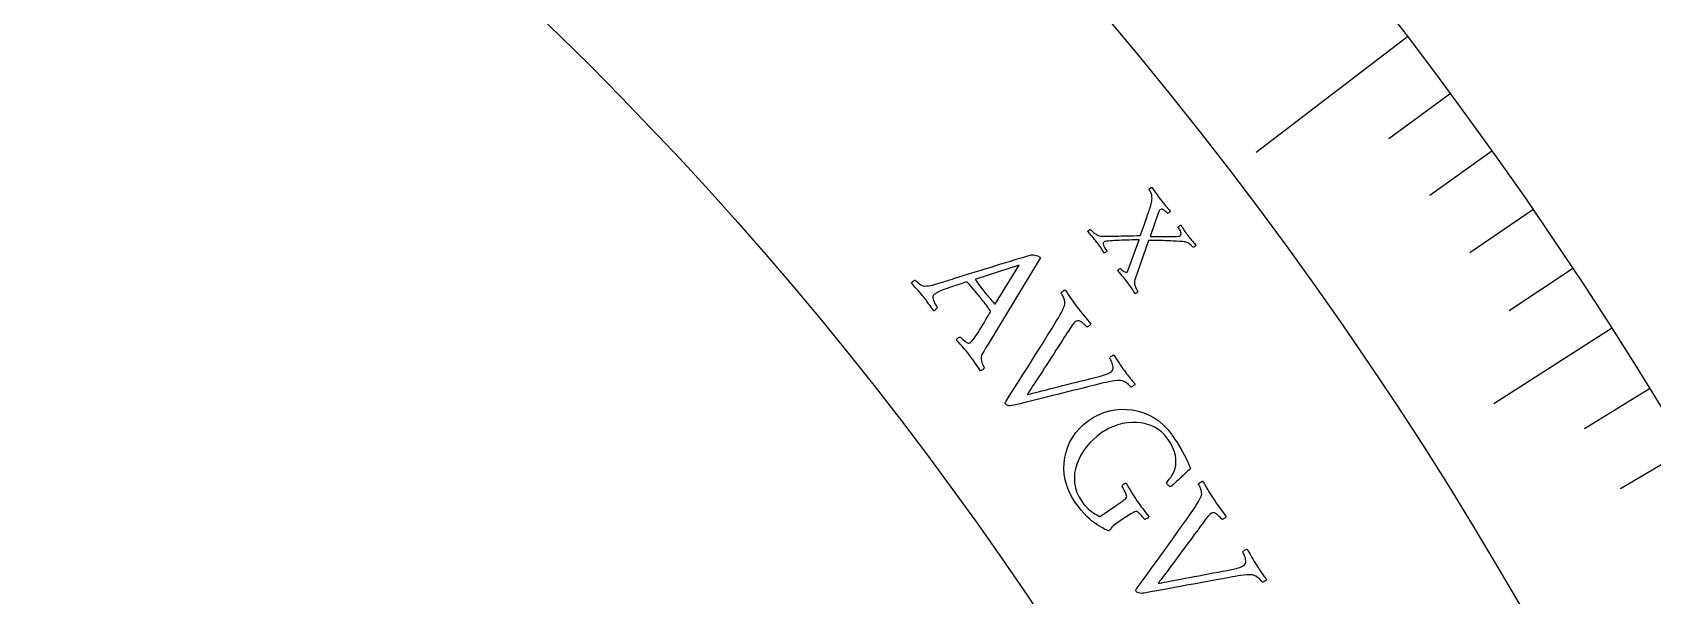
# Model space of a CAD drawing. Header units: millimetres. Extents: x -76 to 76, y -76 to 86.
# Drawn here: x 28.26 to 51.52, y 28.68 to 36.76 of the extents above; entities that cross this region are included whole.
import ezdxf

# ---------------------------------------------------------------- set-up
doc = ezdxf.new("R2010")
doc.units = ezdxf.units.MM
for name, color, linetype in [('ENGRAVE', 7, 'Continuous'), ('ENGRAVE_FINE', 8, 'Continuous'), ('TEXT', 5, 'Continuous')]:
    doc.layers.add(name, color=color, linetype=linetype)

msp = doc.modelspace()

# ---------------------------------------------------------------- linework, layer by layer
at = {"layer": 'ENGRAVE'}
for points in [[(47.9981, 36.6982), (45.8246, 35.0364)], [(50.9274, 32.5111), (49.2363, 31.4315)]]:
    msp.add_lwpolyline(points, dxfattribs=at)
for radius in [74.48, 74.48, 72.485, 68.78, 68.78, 65.854, 60.42, 60.42, 57.228, 51.3, 51.3]:
    msp.add_circle((0, 0), radius, dxfattribs=at)
at = {"layer": 'ENGRAVE_FINE'}
for points in [[(48.6115, 35.8817), (47.731, 35.2318)], [(49.2114, 35.0545), (48.32, 34.4195)], [(49.7974, 34.2168), (48.8954, 33.5971)], [(50.3695, 33.369), (49.4572, 32.7646)], [(51.471, 31.6435), (50.5387, 31.0703)], [(52.0001, 30.7664), (51.0582, 30.2091)]]:
    msp.add_lwpolyline(points, dxfattribs=at)
at = {"layer": 'TEXT'}
for points in [[(44.4547, 34.3615), (44.4736, 34.3373), (44.4919, 34.3143), (44.5097, 34.2926), (44.5269, 34.2721), (44.5437, 34.2522), (44.5603, 34.2325), (44.5767, 34.2128), (44.5928, 34.1933), (44.5904, 34.1894), (44.5863, 34.1849), (44.5805, 34.1797), (44.5732, 34.1738), (44.5658, 34.1687), (44.5599, 34.1658), (44.5555, 34.1651), (44.5526, 34.1668), (44.5482, 34.172), (44.5425, 34.1782), (44.5354, 34.1852), (44.527, 34.1931), (44.5176, 34.2011), (44.5079, 34.2081), (44.4977, 34.2143), (44.4872, 34.2196), (44.4766, 34.223), (44.4666, 34.2235), (44.457, 34.221), (44.4479, 34.2157), (44.4406, 34.2084), (44.4338, 34.1982), (44.4273, 34.185), (44.4212, 34.1688), (44.3032, 33.8319), (44.3656, 33.8323), (44.4264, 33.8324), (44.4854, 33.8322), (44.5428, 33.8317), (44.5959, 33.8315), (44.6422, 33.8321), (44.6816, 33.8334), (44.7143, 33.8355), (44.7191, 33.8363), (44.7237, 33.8374), (44.7278, 33.839), (44.7317, 33.841), (44.735, 33.8431), (44.7375, 33.8447), (44.7394, 33.8458), (44.7404, 33.8466), (44.7446, 33.8514), (44.7475, 33.8585), (44.7492, 33.868), (44.7497, 33.8798), (44.7469, 33.8947), (44.7387, 33.9134), (44.7252, 33.9361), (44.7063, 33.9625), (44.7065, 33.9656), (44.7088, 33.9696), (44.7132, 33.9745), (44.7197, 33.9803), (44.7269, 33.986), (44.7334, 33.9904), (44.739, 33.9936), (44.7439, 33.9954), (44.7574, 33.9749), (44.7701, 33.9555), (44.7821, 33.9373), (44.7932, 33.9204), (44.8045, 33.9037), (44.8165, 33.8864), (44.8294, 33.8685), (44.8431, 33.8501), (44.8624, 33.8249), (44.8805, 33.802), (44.8973, 33.7814), (44.9129, 33.7632), (44.9272, 33.7468), (44.9401, 33.7319), (44.9517, 33.7185), (44.962, 33.7064), (44.9596, 33.7027), (44.9561, 33.6985), (44.9513, 33.6938), (44.9453, 33.6885), (44.9388, 33.6838), (44.9324, 33.6807), (44.9262, 33.6793), (44.92, 33.6794), (44.917, 33.683), (44.912, 33.6883), (44.9051, 33.6953), (44.8963, 33.7039), (44.8857, 33.7133), (44.8738, 33.7224), (44.8604, 33.7312), (44.8457, 33.7398), (44.8297, 33.7474), (44.8127, 33.7533), (44.7947, 33.7575), (44.7757, 33.76), (44.7272, 33.7623), (44.6819, 33.7645), (44.64, 33.7666), (44.6014, 33.7686), (44.5645, 33.7703), (44.5276, 33.7716), (44.4907, 33.7724), (44.4538, 33.7729), (44.4153, 33.7731), (44.3734, 33.7731), (44.3281, 33.7729), (44.2794, 33.7725), (44.0847, 33.2112), (44.0795, 33.1903), (44.0783, 33.1684), (44.0811, 33.1455), (44.0878, 33.1215), (44.0969, 33.0981), (44.107, 33.0767), (44.1179, 33.0573), (44.1297, 33.0398), (44.1277, 33.0356), (44.124, 33.031), (44.1187, 33.0262), (44.1117, 33.021), (44.1046, 33.0163), (44.099, 33.0129), (44.0949, 33.0106), (44.0923, 33.0097), (44.0793, 33.0298), (44.0672, 33.0485), (44.0561, 33.0657), (44.0459, 33.0815), (44.0355, 33.0973), (44.0236, 33.1144), (44.0103, 33.1328), (43.9956, 33.1526), (43.9751, 33.1796), (43.9557, 33.2045), (43.9373, 33.2275), (43.9201, 33.2484), (43.9026, 33.2693), (43.8837, 33.2918), (43.8633, 33.316), (43.8415, 33.342), (43.8431, 33.347), (43.8466, 33.3523), (43.852, 33.358), (43.8593, 33.364), (43.8667, 33.3691), (43.8726, 33.372), (43.877, 33.3727), (43.8798, 33.3711), (43.8836, 33.3665), (43.8889, 33.3611), (43.8958, 33.3548), (43.904, 33.3477), (43.9133, 33.3404), (43.9229, 33.3338), (43.9329, 33.328), (43.9434, 33.3228), (43.9534, 33.3192), (43.9624, 33.318), (43.9702, 33.3191), (43.9769, 33.3226), (43.9783, 33.3238), (43.9798, 33.3255), (43.9813, 33.3277), (43.9829, 33.3303), (43.9844, 33.3331), (43.9855, 33.3358), (43.9863, 33.3383), (43.9868, 33.3408), (44.1459, 33.7833), (44.1139, 33.7831), (44.0803, 33.7826), (44.0451, 33.7819), (44.0084, 33.7808), (43.9711, 33.7796), (43.9343, 33.7783), (43.8979, 33.7769), (43.862, 33.7755), (43.8275, 33.7739), (43.7953, 33.7722), (43.7653, 33.7703), (43.7376, 33.7682), (43.7131, 33.7662), (43.6928, 33.7645), (43.6767, 33.7629), (43.6647, 33.7616), (43.6625, 33.7612), (43.6599, 33.7607), (43.6569, 33.7601), (43.6534, 33.7594), (43.6497, 33.7584), (43.646, 33.7569), (43.6425, 33.755), (43.6391, 33.7526), (43.6342, 33.7466), (43.6318, 33.7378), (43.6319, 33.7264), (43.6344, 33.7123), (43.6404, 33.6954), (43.6508, 33.6753), (43.6656, 33.6522), (43.6847, 33.626), (43.6828, 33.6217), (43.6794, 33.6168), (43.6744, 33.6114), (43.668, 33.6056), (43.6613, 33.6003), (43.6559, 33.5966), (43.6517, 33.5945), (43.6487, 33.594), (43.6359, 33.6134), (43.6229, 33.6328), (43.6096, 33.6523), (43.5962, 33.672), (43.5825, 33.6915), (43.5687, 33.7106), (43.5548, 33.7294), (43.5408, 33.7478), (43.5215, 33.7724), (43.5034, 33.7949), (43.4865, 33.8154), (43.4707, 33.8338), (43.4554, 33.8513), (43.4397, 33.8691), (43.4236, 33.8872), (43.4072, 33.9055), (43.4103, 33.9095), (43.4147, 33.9137), (43.4205, 33.918), (43.4277, 33.9225), (43.4348, 33.9265), (43.4404, 33.9295), (43.4446, 33.9314), (43.4472, 33.9323), (43.4507, 33.9285), (43.4569, 33.9223), (43.4659, 33.9139), (43.4777, 33.9031), (43.4915, 33.8912), (43.5068, 33.8797), (43.5234, 33.8684), (43.5415, 33.8575), (43.5602, 33.848), (43.5788, 33.8413), (43.5972, 33.8373), (43.6156, 33.8361), (43.6664, 33.8364), (43.715, 33.8368), (43.7613, 33.8372), (43.8053, 33.8378), (43.8482, 33.8385), (43.8911, 33.8393), (43.9341, 33.8402), (43.9771, 33.8413), (44.021, 33.8423), (44.0667, 33.8432), (44.1143, 33.844), (44.1638, 33.8447), (44.1706, 33.8627), (44.1779, 33.883), (44.1859, 33.9055), (44.1944, 33.9302), (44.2034, 33.9563), (44.2127, 33.9828), (44.2222, 34.0099), (44.2321, 34.0375), (44.2418, 34.0649), (44.2511, 34.0915), (44.26, 34.1172), (44.2685, 34.1421), (44.2764, 34.1654), (44.2836, 34.1865), (44.29, 34.2054), (44.2956, 34.2221), (44.3003, 34.2357), (44.3036, 34.2455), (44.3056, 34.2513), (44.3062, 34.2533), (44.3145, 34.2771), (44.3212, 34.2991), (44.3262, 34.3195), (44.3295, 34.3382), (44.3313, 34.3563), (44.3319, 34.375), (44.3312, 34.3942), (44.3293, 34.414), (44.3272, 34.4271), (44.3239, 34.4403), (44.3193, 34.4534), (44.3135, 34.4666), (44.3072, 34.4789), (44.3014, 34.4894), (44.296, 34.4982), (44.291, 34.5053), (44.2901, 34.5085), (44.2918, 34.5125), (44.2961, 34.5175), (44.3029, 34.5234), (44.3106, 34.5289), (44.3175, 34.5326), (44.3236, 34.5346), (44.3289, 34.5348), (44.3467, 34.5104), (44.363, 34.4878), (44.3778, 34.4668), (44.3912, 34.4477), (44.4046, 34.4285), (44.4196, 34.4078), (44.4363, 34.3854), (44.4547, 34.3615)], [(41.3253, 33.1772), (41.3293, 33.1784), (41.3414, 33.1823), (41.3615, 33.1887), (41.3897, 33.1976), (41.4248, 33.2087), (41.4656, 33.2217), (41.5121, 33.2366), (41.5644, 33.2534), (41.6211, 33.2714), (41.6812, 33.2901), (41.7446, 33.3096), (41.8113, 33.3298), (41.8802, 33.3506), (41.9499, 33.3718), (42.0205, 33.3933), (42.092, 33.4153), (42.1632, 33.4372), (42.2331, 33.4586), (42.3015, 33.4793), (42.3685, 33.4995), (42.4329, 33.5188), (42.4933, 33.5367), (42.5498, 33.5534), (42.6024, 33.5688), (42.6149, 33.57), (42.6299, 33.5692), (42.6474, 33.5663), (42.6672, 33.5613), (42.6864, 33.5552), (42.7017, 33.5487), (42.7132, 33.5419), (42.7208, 33.5348), (42.7222, 33.5329), (42.7232, 33.5313), (42.7237, 33.5299), (42.7239, 33.5289), (42.7238, 33.5277), (42.724, 33.5261), (42.7244, 33.5239), (42.7249, 33.5213), (41.981, 32.2885), (41.9438, 32.2282), (41.9161, 32.1829), (41.898, 32.1526), (41.8894, 32.1374), (41.8833, 32.1228), (41.8799, 32.1064), (41.8791, 32.0881), (41.8809, 32.0681), (41.8845, 32.0475), (41.8894, 32.0279), (41.8953, 32.0091), (41.9024, 31.9912), (41.9095, 31.9754), (41.9154, 31.963), (41.9202, 31.9539), (41.9239, 31.9482), (41.9207, 31.9403), (41.9151, 31.9326), (41.9071, 31.9252), (41.8968, 31.9179), (41.8863, 31.9116), (41.8781, 31.9069), (41.872, 31.9038), (41.8681, 31.9025), (41.8482, 31.9326), (41.8294, 31.9612), (41.8115, 31.9881), (41.7947, 32.0133), (41.7773, 32.0388), (41.7578, 32.0662), (41.7361, 32.0956), (41.7123, 32.127), (41.6868, 32.1597), (41.6631, 32.1892), (41.6412, 32.2156), (41.6212, 32.2387), (41.6009, 32.2616), (41.5782, 32.2873), (41.5531, 32.3157), (41.5256, 32.347), (41.5278, 32.3542), (41.5323, 32.3615), (41.5392, 32.3688), (41.5486, 32.3762), (41.5587, 32.3825), (41.568, 32.3868), (41.5764, 32.3891), (41.5841, 32.3892), (41.5925, 32.3793), (41.6039, 32.3674), (41.6181, 32.3538), (41.6351, 32.3383), (41.6527, 32.3237), (41.6685, 32.3125), (41.6827, 32.3049), (41.6951, 32.3008), (41.7027, 32.301), (41.711, 32.3034), (41.7201, 32.308), (41.7299, 32.3148), (41.74, 32.3239), (41.752, 32.3372), (41.7659, 32.3546), (41.7818, 32.376), (41.7989, 32.4006), (41.8167, 32.427), (41.8353, 32.4555), (41.8545, 32.486), (41.8739, 32.5173), (41.8929, 32.5483), (41.9115, 32.579), (41.9297, 32.6095), (41.9469, 32.6385), (41.9625, 32.6648), (41.9765, 32.6885), (41.9889, 32.7094), (41.999, 32.7267), (42.0063, 32.7389), (42.0106, 32.7463), (42.0121, 32.7488), (42.0121, 32.7492), (42.0123, 32.7506), (42.0126, 32.7529), (42.0129, 32.756), (42.0131, 32.7594), (42.0128, 32.7625), (42.012, 32.7651), (42.0107, 32.7673), (41.9989, 32.7842), (41.9856, 32.8026), (41.9705, 32.8226), (41.9539, 32.8442), (41.9367, 32.8662), (41.92, 32.8874), (41.904, 32.9078), (41.8885, 32.9275), (41.8845, 32.9325), (41.8806, 32.9376), (41.8766, 32.9427), (41.8726, 32.9478), (41.8687, 32.9527), (41.865, 32.9574), (41.8615, 32.9618), (41.8582, 32.966), (41.8351, 32.9952), (41.8136, 33.0221), (41.7938, 33.0465), (41.7756, 33.0686), (41.7569, 33.0908), (41.7353, 33.1157), (41.711, 33.1434), (41.6839, 33.1738), (41.6828, 33.1747), (41.6811, 33.1757), (41.6789, 33.1766), (41.676, 33.1774), (41.6733, 33.1781), (41.6714, 33.1786), (41.6702, 33.1789), (41.6698, 33.179), (41.6665, 33.178), (41.6567, 33.1748), (41.6404, 33.1695), (41.6175, 33.1621), (41.5901, 33.1532), (41.5602, 33.1436), (41.5278, 33.1332), (41.493, 33.1221), (41.4576, 33.1106), (41.4236, 33.0992), (41.391, 33.0878), (41.3597, 33.0765), (41.3291, 33.0654), (41.3017, 33.0543), (41.2776, 33.0431), (41.2569, 33.032), (41.239, 33.0212), (41.2233, 33.0112), (41.2098, 33.0019), (41.1987, 32.9935), (41.1897, 32.9832), (41.185, 32.9699), (41.1845, 32.9536), (41.1882, 32.9344), (41.1947, 32.9141), (41.2025, 32.8943), (41.2117, 32.8753), (41.2221, 32.8569), (41.2323, 32.8406), (41.2404, 32.8278), (41.2466, 32.8185), (41.2507, 32.8127), (41.2491, 32.8084), (41.2452, 32.8026), (41.2389, 32.7954), (41.2303, 32.7867), (41.2209, 32.7782), (41.2123, 32.7716), (41.2045, 32.7668), (41.1975, 32.7638), (41.184, 32.7829), (41.1715, 32.8006), (41.1602, 32.8169), (41.1499, 32.8319), (41.1401, 32.8462), (41.1304, 32.8604), (41.1207, 32.8747), (41.1109, 32.8889), (41.1002, 32.9041), (41.0875, 32.9212), (41.0729, 32.9403), (41.0563, 32.9612), (41.0393, 32.9821), (41.0234, 33.0011), (41.0087, 33.0181), (40.9951, 33.0331), (40.9821, 33.0472), (40.9691, 33.0613), (40.9561, 33.0754), (40.943, 33.0895), (40.9292, 33.1045), (40.9138, 33.1216), (40.8967, 33.1406), (40.878, 33.1616), (40.8797, 33.1658), (40.8839, 33.1712), (40.8906, 33.1779), (40.8998, 33.1858), (40.9098, 33.1935), (40.9189, 33.1996), (40.9269, 33.2041), (40.934, 33.207), (40.9431, 33.1969), (40.9558, 33.1847), (40.9721, 33.1703), (40.9921, 33.1537), (41.0131, 33.1384), (41.0325, 33.1277), (41.0505, 33.1218), (41.0669, 33.1205), (41.0981, 33.1219), (41.1295, 33.1254), (41.1611, 33.1308), (41.193, 33.1383), (41.2253, 33.1471), (41.2581, 33.1565), (41.2914, 33.1665), (41.3253, 33.1772)], [(42.4253, 33.4193), (41.8011, 33.2207), (41.8009, 33.2205), (41.8003, 33.2197), (41.7993, 33.2184), (41.7979, 33.2165), (41.7966, 33.2146), (41.7959, 33.2129), (41.7958, 33.2114), (41.7963, 33.2103), (41.8114, 33.1893), (41.8281, 33.1666), (41.8464, 33.142), (41.8664, 33.1157), (41.8861, 33.0898), (41.9039, 33.0666), (41.9197, 33.0462), (41.9335, 33.0286), (41.9515, 33.0059), (41.9689, 32.9845), (41.9857, 32.9645), (42.0018, 32.9458), (42.0179, 32.9273), (42.0347, 32.9079), (42.0523, 32.8876), (42.0704, 32.8665), (42.0722, 32.8649), (42.0743, 32.8641), (42.0767, 32.8643), (42.0795, 32.8653), (42.0821, 32.8666), (42.0839, 32.8675), (42.085, 32.8681), (42.0854, 32.8683)], [(43.254, 32.8229), (43.2795, 32.7898), (43.3049, 32.7574), (43.3302, 32.7259), (43.3555, 32.6951), (43.3807, 32.6648), (43.4055, 32.6347), (43.4299, 32.6047), (43.454, 32.5749), (43.4502, 32.5693), (43.4441, 32.5629), (43.4355, 32.5558), (43.4244, 32.5478), (43.4133, 32.5408), (43.4044, 32.5365), (43.3977, 32.5348), (43.3932, 32.5359), (43.3886, 32.5412), (43.3814, 32.5488), (43.3715, 32.5587), (43.3588, 32.5709), (43.3444, 32.5836), (43.3293, 32.5951), (43.3135, 32.6055), (43.2969, 32.6147), (43.2802, 32.6209), (43.2643, 32.6222), (43.2489, 32.6186), (43.2342, 32.6102), (43.2152, 32.5921), (43.191, 32.5628), (43.1615, 32.5222), (43.1269, 32.4703), (43.1092, 32.4428), (43.0889, 32.411), (43.066, 32.3751), (43.0403, 32.3349), (43.0126, 32.2915), (42.9834, 32.2461), (42.9528, 32.1986), (42.9206, 32.1491), (42.8878, 32.0985), (42.855, 32.0477), (42.8223, 31.9969), (42.7897, 31.9459), (42.7577, 31.896), (42.7269, 31.8483), (42.6972, 31.8027), (42.6688, 31.7592), (42.6423, 31.7188), (42.6182, 31.6822), (42.5966, 31.6496), (42.5776, 31.6208), (42.5619, 31.5971), (42.5503, 31.5794), (42.5428, 31.5677), (42.5395, 31.5621), (42.5489, 31.5641), (42.5659, 31.5681), (42.5904, 31.5741), (42.6224, 31.5821), (42.6606, 31.5917), (42.7037, 31.6026), (42.7515, 31.6149), (42.8042, 31.6285), (42.8607, 31.6431), (42.9202, 31.6584), (42.9825, 31.6743), (43.0477, 31.6909), (43.1146, 31.7078), (43.182, 31.7249), (43.25, 31.742), (43.3184, 31.7593), (43.3861, 31.7763), (43.4518, 31.7928), (43.5155, 31.8087), (43.5772, 31.8242), (43.6003, 31.8301), (43.6236, 31.837), (43.647, 31.8448), (43.6705, 31.8534), (43.6929, 31.8626), (43.7127, 31.872), (43.73, 31.8816), (43.7448, 31.8914), (43.7591, 31.9045), (43.7687, 31.9198), (43.7736, 31.9371), (43.7739, 31.9564), (43.7709, 31.9766), (43.7662, 31.9964), (43.7598, 32.0157), (43.7517, 32.0346), (43.7434, 32.0518), (43.736, 32.0659), (43.7298, 32.0769), (43.7246, 32.0848), (43.7252, 32.0909), (43.729, 32.0978), (43.7361, 32.1054), (43.7464, 32.1138), (43.7577, 32.1213), (43.7679, 32.1263), (43.7769, 32.1289), (43.7848, 32.1289), (43.8044, 32.0999), (43.8233, 32.0715), (43.8414, 32.0438), (43.8588, 32.0168), (43.8764, 31.9899), (43.8949, 31.9625), (43.9143, 31.9345), (43.9347, 31.9061), (43.9516, 31.8829), (43.9668, 31.8623), (43.9803, 31.8444), (43.9921, 31.8291), (44.003, 31.8152), (44.014, 31.8015), (44.025, 31.788), (44.0361, 31.7748), (44.0477, 31.7609), (44.0605, 31.7454), (44.0744, 31.7282), (44.0895, 31.7095), (44.0855, 31.704), (44.0788, 31.6978), (44.0695, 31.6909), (44.0576, 31.6833), (44.0457, 31.6766), (44.0368, 31.6725), (44.0309, 31.6708), (44.0279, 31.6717), (44.0211, 31.6797), (44.0101, 31.6909), (43.9948, 31.7052), (43.9752, 31.7228), (43.953, 31.7399), (43.9297, 31.7528), (43.9056, 31.7615), (43.8804, 31.7661), (43.8598, 31.7669), (43.8329, 31.7653), (43.7996, 31.7613), (43.7598, 31.7548), (43.7176, 31.7469), (43.6766, 31.7385), (43.637, 31.7296), (43.5988, 31.7202), (43.5102, 31.6984), (43.4254, 31.6774), (43.3443, 31.6572), (43.267, 31.6378), (43.1922, 31.6191), (43.1186, 31.6008), (43.0464, 31.5829), (42.9754, 31.5654), (42.9043, 31.548), (42.832, 31.5301), (42.7584, 31.5118), (42.6835, 31.493), (42.6058, 31.4736), (42.524, 31.4533), (42.4379, 31.4322), (42.3476, 31.4103), (42.3233, 31.4052), (42.3018, 31.4029), (42.2831, 31.4032), (42.2673, 31.4062), (42.2536, 31.4113), (42.2418, 31.4179), (42.2316, 31.4259), (42.2231, 31.4354), (42.2218, 31.439), (42.2223, 31.4435), (42.2247, 31.4491), (42.2289, 31.4556), (42.2336, 31.4623), (42.2375, 31.4684), (42.2404, 31.4737), (42.2424, 31.4784), (42.3059, 31.5775), (42.3672, 31.6733), (42.4262, 31.7658), (42.4831, 31.8551), (42.539, 31.9432), (42.5953, 32.032), (42.6519, 32.1218), (42.7089, 32.2123), (42.7673, 32.3059), (42.8282, 32.4046), (42.8916, 32.5085), (42.9575, 32.6175), (42.9778, 32.6509), (42.9966, 32.683), (43.014, 32.7138), (43.03, 32.7433), (43.0445, 32.7721), (43.0574, 32.8008), (43.0688, 32.8294), (43.0786, 32.8579), (43.0817, 32.8701), (43.0823, 32.8838), (43.0806, 32.899), (43.0766, 32.9158), (43.071, 32.9329), (43.0647, 32.9493), (43.0578, 32.965), (43.0502, 32.9799), (43.0426, 32.9935), (43.0358, 33.0049), (43.0299, 33.0143), (43.0247, 33.0216), (43.0257, 33.0239), (43.0304, 33.0285), (43.0387, 33.0355), (43.0506, 33.0449), (43.0629, 33.0541), (43.0722, 33.0606), (43.0785, 33.0644), (43.0818, 33.0655), (43.1068, 33.0307), (43.1294, 32.9987), (43.1494, 32.9697), (43.1671, 32.9435), (43.1848, 32.9175), (43.2053, 32.8887), (43.2283, 32.8572), (43.254, 32.8229)], [(43.8162, 29.97), (43.8194, 29.9722), (43.8225, 29.9744), (43.8257, 29.9766), (43.8289, 29.9787), (43.8321, 29.9809), (43.8353, 29.9831), (43.8385, 29.9853), (43.8417, 29.9875), (43.8613, 30.001), (43.88, 30.0141), (43.8976, 30.0266), (43.9142, 30.0387), (43.9294, 30.0503), (43.9426, 30.0616), (43.9539, 30.0725), (43.9633, 30.0832), (43.9674, 30.0902), (43.9684, 30.1003), (43.9662, 30.1136), (43.9609, 30.13), (43.9537, 30.148), (43.9457, 30.1658), (43.937, 30.1835), (43.9276, 30.2012), (43.9186, 30.2174), (43.9108, 30.2308), (43.9044, 30.2413), (43.8993, 30.2491), (43.9024, 30.2554), (43.9075, 30.2622), (43.9147, 30.2694), (43.9239, 30.277), (43.9337, 30.2837), (43.9428, 30.2881), (43.9511, 30.2902), (43.9587, 30.29), (43.9793, 30.2575), (43.9993, 30.2253), (44.0186, 30.1935), (44.0373, 30.162), (44.0559, 30.1308), (44.075, 30.1), (44.0946, 30.0696), (44.1147, 30.0395), (44.1357, 30.0091), (44.1567, 29.9801), (44.1775, 29.9523), (44.1981, 29.9258), (44.219, 29.8992), (44.2404, 29.8712), (44.2624, 29.8419), (44.2849, 29.8111), (44.2823, 29.804), (44.2773, 29.797), (44.2698, 29.7902), (44.26, 29.7835), (44.2496, 29.7777), (44.2402, 29.7737), (44.2321, 29.7714), (44.2251, 29.7709), (44.2197, 29.7784), (44.2124, 29.788), (44.203, 29.7998), (44.1916, 29.8137), (44.179, 29.8282), (44.1663, 29.8418), (44.1535, 29.8546), (44.1404, 29.8664), (44.1279, 29.8761), (44.1168, 29.8824), (44.1069, 29.8853), (44.0984, 29.8848), (44.0821, 29.8793), (44.0646, 29.8716), (44.0459, 29.8617), (44.0259, 29.8496), (44.0049, 29.8361), (43.9832, 29.8219), (43.9609, 29.807), (43.9378, 29.7914), (43.7908, 29.6917), (43.7752, 29.6802), (43.7627, 29.6689), (43.7533, 29.6576), (43.7468, 29.6465), (43.7414, 29.6361), (43.7352, 29.627), (43.728, 29.6192), (43.7199, 29.6128), (43.7155, 29.6104), (43.7108, 29.609), (43.7059, 29.6085), (43.7007, 29.609), (43.6939, 29.611), (43.6843, 29.6149), (43.6718, 29.6207), (43.6564, 29.6284), (43.6289, 29.6435), (43.6, 29.66), (43.5696, 29.678), (43.5378, 29.6976), (43.5045, 29.7201), (43.4697, 29.747), (43.4335, 29.7782), (43.3958, 29.8138), (43.3562, 29.8554), (43.3145, 29.9046), (43.2706, 29.9613), (43.2244, 30.0256), (43.1765, 30.1018), (43.1372, 30.1794), (43.1068, 30.2586), (43.0852, 30.3393), (43.0718, 30.4204), (43.0664, 30.5008), (43.0689, 30.5805), (43.0793, 30.6595), (43.0971, 30.7367), (43.122, 30.8113), (43.1539, 30.8831), (43.1929, 30.9521), (43.2386, 31.0175), (43.2907, 31.0781), (43.349, 31.1341), (43.4138, 31.1853), (43.4871, 31.233), (43.5629, 31.2728), (43.6411, 31.3044), (43.7217, 31.3279), (43.8037, 31.3434), (43.886, 31.3511), (43.9684, 31.351), (44.051, 31.343), (44.1326, 31.3269), (44.2119, 31.3025), (44.289, 31.2696), (44.3638, 31.2284), (44.4351, 31.179), (44.5014, 31.1214), (44.5629, 31.0557), (44.6194, 30.9819), (44.6553, 30.929), (44.691, 30.8741), (44.7263, 30.8172), (44.7613, 30.7584), (44.7952, 30.6976), (44.8272, 30.6349), (44.8573, 30.5703), (44.8854, 30.5038), (44.883, 30.5015), (44.8758, 30.4945), (44.8637, 30.4829), (44.8469, 30.4666), (44.8268, 30.4472), (44.8049, 30.4265), (44.7812, 30.4044), (44.7557, 30.3809), (44.73, 30.3572), (44.7055, 30.3345), (44.6823, 30.3129), (44.6603, 30.2923), (44.641, 30.2744), (44.626, 30.2608), (44.6153, 30.2515), (44.6089, 30.2465), (44.6047, 30.2436), (44.5989, 30.2429), (44.5918, 30.2443), (44.5831, 30.2479), (44.5741, 30.2531), (44.5661, 30.2592), (44.5589, 30.2664), (44.5526, 30.2745), (44.548, 30.2821), (44.5446, 30.2896), (44.5424, 30.2972), (44.5414, 30.3047), (44.5527, 30.3167), (44.5662, 30.3323), (44.5819, 30.3516), (44.5997, 30.3745), (44.6178, 30.4011), (44.6343, 30.4313), (44.649, 30.4651), (44.662, 30.5025), (44.6715, 30.5435), (44.6758, 30.5878), (44.6748, 30.6355), (44.6685, 30.6866), (44.655, 30.7411), (44.6323, 30.7988), (44.6004, 30.8598), (44.5593, 30.9241), (44.5165, 30.9788), (44.469, 31.0262), (44.417, 31.0663), (44.3603, 31.0991), (44.3002, 31.125), (44.2381, 31.1443), (44.1738, 31.157), (44.1075, 31.1632), (44.0403, 31.1631), (43.9736, 31.1574), (43.9074, 31.1458), (43.8418, 31.1286), (43.7778, 31.1062), (43.7169, 31.0794), (43.6589, 31.048), (43.6039, 31.0122), (43.5459, 30.9678), (43.4912, 30.9197), (43.44, 30.868), (43.3921, 30.8125), (43.3488, 30.7541), (43.3112, 30.6935), (43.2793, 30.6308), (43.253, 30.5658), (43.2334, 30.4993), (43.2213, 30.4321), (43.2169, 30.364), (43.2201, 30.2951), (43.2319, 30.2261), (43.2537, 30.1576), (43.2854, 30.0897), (43.327, 30.0223), (43.3553, 29.9844), (43.3847, 29.9507), (43.4154, 29.9212), (43.4473, 29.8957), (43.4791, 29.8733), (43.5098, 29.853), (43.5392, 29.8347), (43.5674, 29.8185), (43.5729, 29.8154), (43.578, 29.8137), (43.5827, 29.8136), (43.587, 29.8148), (43.5913, 29.8171), (43.5958, 29.8197), (43.6007, 29.8227), (43.6058, 29.8261)], [(45.2127, 30.0678), (45.236, 30.0331), (45.2593, 29.9992), (45.2827, 29.9662), (45.306, 29.9339), (45.3292, 29.9021), (45.3521, 29.8705), (45.3746, 29.8391), (45.3968, 29.8078), (45.3927, 29.8025), (45.3861, 29.7965), (45.3771, 29.7899), (45.3656, 29.7826), (45.354, 29.7763), (45.3449, 29.7725), (45.3381, 29.7713), (45.3336, 29.7726), (45.3295, 29.7782), (45.3227, 29.7863), (45.3134, 29.7968), (45.3016, 29.8097), (45.288, 29.8233), (45.2736, 29.8358), (45.2584, 29.8471), (45.2425, 29.8573), (45.2262, 29.8645), (45.2104, 29.8668), (45.1948, 29.8642), (45.1796, 29.8567), (45.1595, 29.8399), (45.1335, 29.8121), (45.1016, 29.7734), (45.0638, 29.7237), (45.0445, 29.6974), (45.0222, 29.667), (44.9971, 29.6325), (44.969, 29.594), (44.9386, 29.5525), (44.9067, 29.509), (44.8731, 29.4635), (44.838, 29.416), (44.802, 29.3675), (44.7662, 29.3189), (44.7304, 29.2702), (44.6946, 29.2214), (44.6596, 29.1736), (44.6258, 29.1278), (44.5934, 29.0842), (44.5624, 29.0425), (44.5333, 29.0038), (44.5071, 28.9689), (44.4835, 28.9376), (44.4627, 28.9101), (44.4456, 28.8874), (44.4329, 28.8704), (44.4247, 28.8593), (44.421, 28.8539), (44.4305, 28.8553), (44.4477, 28.8582), (44.4726, 28.8627), (44.505, 28.8686), (44.5438, 28.8759), (44.5874, 28.8841), (44.636, 28.8934), (44.6894, 28.9037), (44.7467, 28.9147), (44.807, 28.9262), (44.8701, 28.9383), (44.9363, 28.9508), (45.0041, 28.9635), (45.0725, 28.9764), (45.1413, 28.9892), (45.2107, 29.0022), (45.2794, 29.015), (45.346, 29.0273), (45.4105, 29.0393), (45.473, 29.0509), (45.4965, 29.0554), (45.5201, 29.0608), (45.544, 29.0671), (45.568, 29.0743), (45.5909, 29.0821), (45.6113, 29.0902), (45.6292, 29.0987), (45.6445, 29.1075), (45.6596, 29.1197), (45.6701, 29.1343), (45.6761, 29.1513), (45.6775, 29.1706), (45.6758, 29.1909), (45.6724, 29.2109), (45.6672, 29.2307), (45.6604, 29.25), (45.653, 29.2677), (45.6466, 29.2822), (45.641, 29.2936), (45.6364, 29.3018), (45.6373, 29.3079), (45.6416, 29.3145), (45.6491, 29.3217), (45.6599, 29.3294), (45.6717, 29.3362), (45.6822, 29.3406), (45.6913, 29.3425), (45.6992, 29.3421), (45.7169, 29.3119), (45.734, 29.2824), (45.7504, 29.2536), (45.7661, 29.2256), (45.7819, 29.1977), (45.7987, 29.1691), (45.8164, 29.14), (45.8349, 29.1104), (45.8504, 29.0862), (45.8643, 29.0647), (45.8766, 29.046), (45.8874, 29.0299), (45.8975, 29.0154), (45.9076, 29.001), (45.9178, 28.9869), (45.928, 28.973), (45.9387, 28.9584), (45.9505, 28.9421), (45.9633, 28.9242), (45.9772, 28.9045), (45.9729, 28.8993), (45.9659, 28.8935), (45.9561, 28.8872), (45.9437, 28.8804), (45.9315, 28.8744), (45.9223, 28.8708), (45.9163, 28.8696), (45.9134, 28.8706), (45.9071, 28.879), (45.8968, 28.8909), (45.8824, 28.9062), (45.864, 28.9249), (45.8428, 28.9433), (45.8205, 28.9576), (45.7969, 28.9679), (45.772, 28.974), (45.7516, 28.9761), (45.7246, 28.9762), (45.6911, 28.9742), (45.651, 28.9702), (45.6083, 28.965), (45.567, 28.9591), (45.5269, 28.9527), (45.4881, 28.9458), (45.3983, 28.9295), (45.3124, 28.9138), (45.2302, 28.8987), (45.1518, 28.8842), (45.076, 28.8701), (45.0015, 28.8564), (44.9282, 28.8431), (44.8563, 28.8301), (44.7843, 28.8171), (44.711, 28.8037), (44.6364, 28.79), (44.5605, 28.7759), (44.4817, 28.7614), (44.3988, 28.7462), (44.3116, 28.7306), (44.2201, 28.7143), (44.1955, 28.7108), (44.1739, 28.7098), (44.1553, 28.7113), (44.1396, 28.7153), (44.1264, 28.7212), (44.1149, 28.7285), (44.1052, 28.7371), (44.0974, 28.7471), (44.0963, 28.7507), (44.0971, 28.7553), (44.0998, 28.7607), (44.1044, 28.7669), (44.1096, 28.7733), (44.1138, 28.7791), (44.117, 28.7843), (44.1193, 28.7888), (44.1889, 28.8838), (44.256, 28.9756), (44.3207, 29.0643), (44.383, 29.1498), (44.4443, 29.2342), (44.506, 29.3194), (44.5681, 29.4055), (44.6305, 29.4923), (44.6947, 29.582), (44.7616, 29.6768), (44.8313, 29.7765), (44.9039, 29.8812), (44.9262, 29.9133), (44.947, 29.9442), (44.9663, 29.9738), (44.9841, 30.0023), (45.0003, 30.0301), (45.015, 30.058), (45.0282, 30.0858), (45.0398, 30.1136), (45.0436, 30.1256), (45.0451, 30.1392), (45.0443, 30.1545), (45.0413, 30.1715), (45.0368, 30.1889), (45.0316, 30.2057), (45.0256, 30.2217), (45.0189, 30.2372), (45.0122, 30.2512), (45.0062, 30.263), (45.0008, 30.2728), (44.9961, 30.2804), (44.9973, 30.2825), (45.0022, 30.2869), (45.0109, 30.2933), (45.0235, 30.302), (45.0363, 30.3104), (45.046, 30.3163), (45.0525, 30.3197), (45.0559, 30.3206), (45.0787, 30.2843), (45.0992, 30.251), (45.1174, 30.2208), (45.1334, 30.1936), (45.1495, 30.1665), (45.1681, 30.1364), (45.1891, 30.1035), (45.2127, 30.0678)]]:
    msp.add_lwpolyline(points, close=True, dxfattribs=at)

doc.saveas('drawing.dxf')
